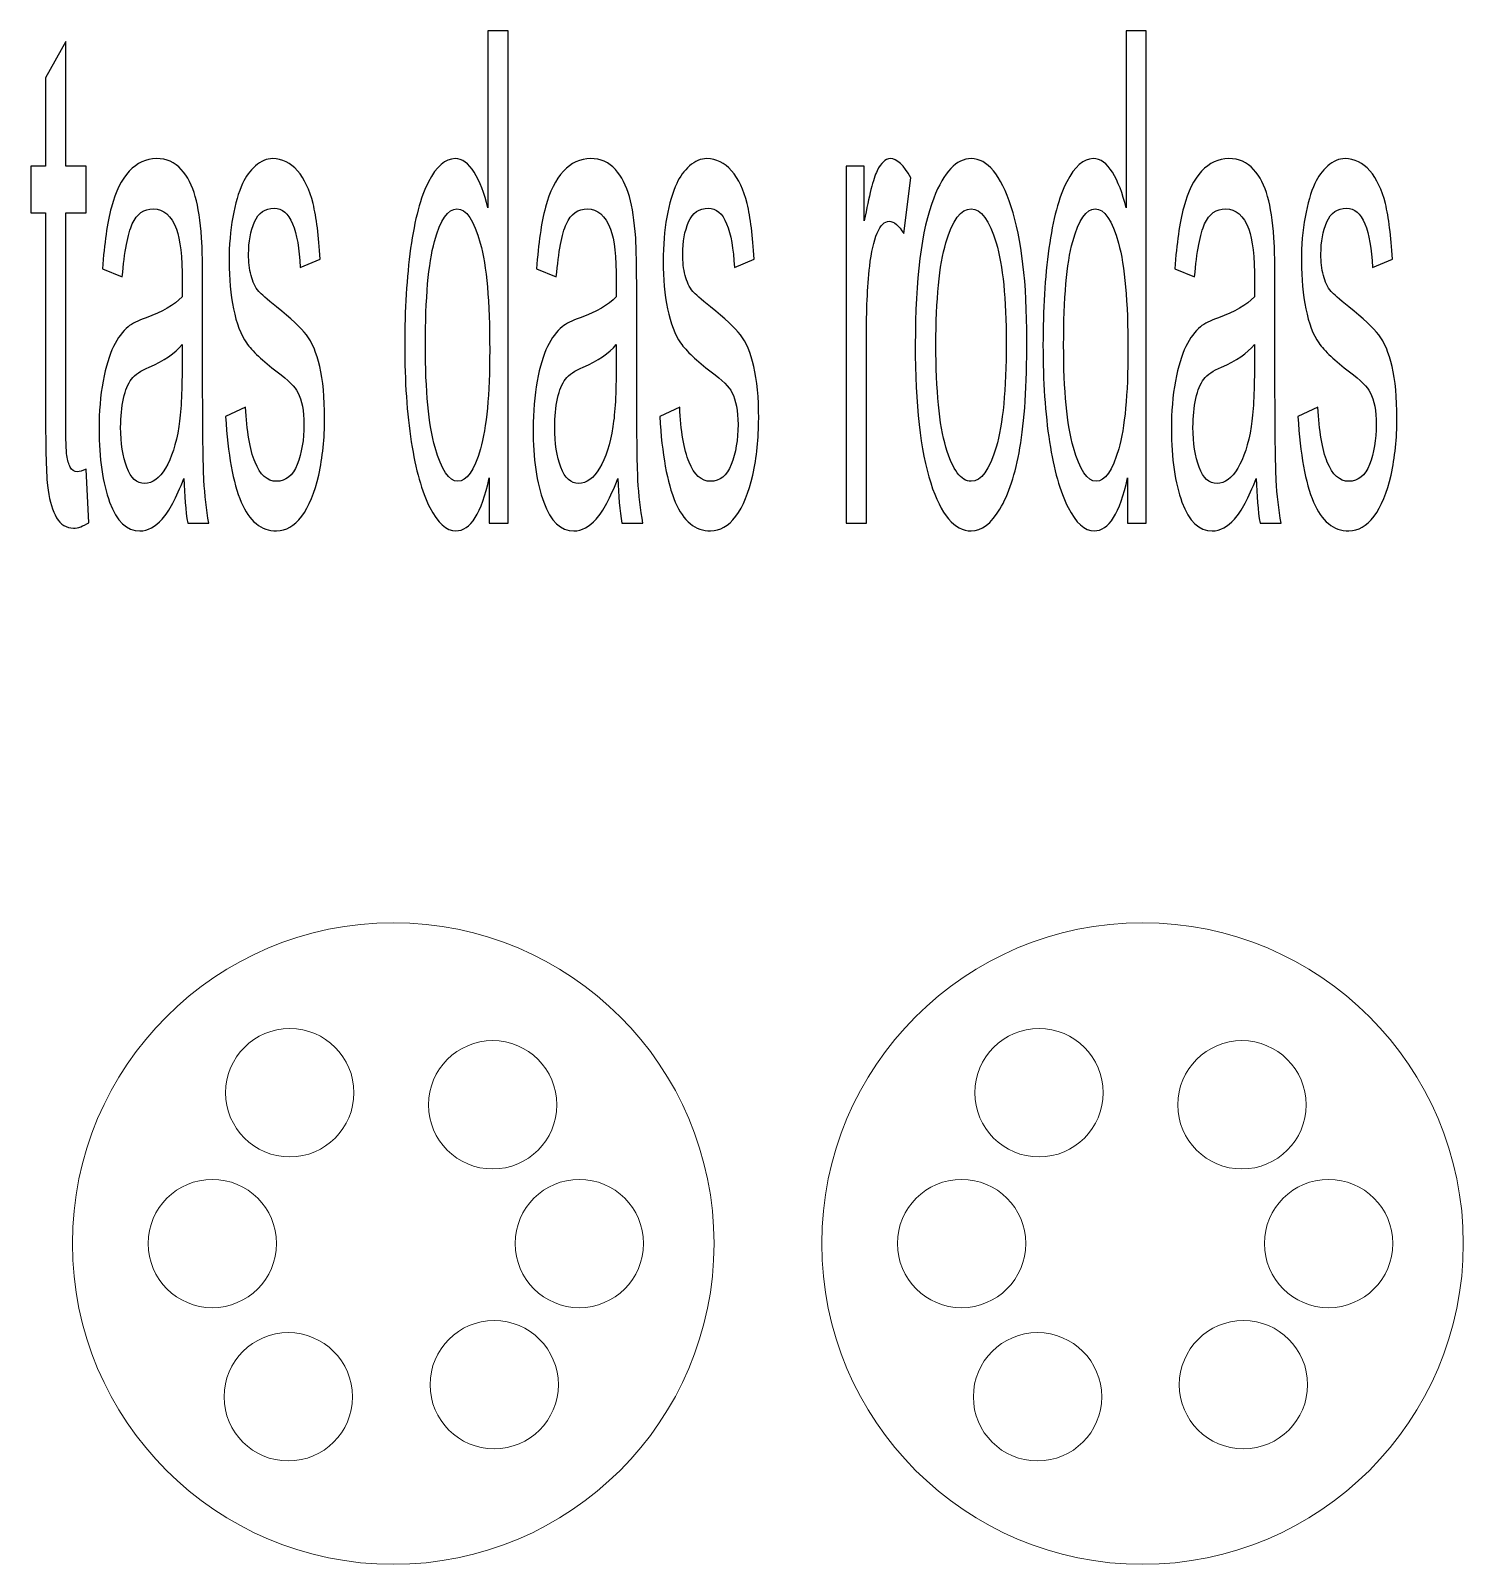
# Model space of a CAD drawing. Header units: millimetres. Extents: x -2444 to 3336, y -980 to 1690.
# Drawn here: x 937.4 to 1019.2, y -726.7 to -639 of the extents above; entities that cross this region are included whole.
import ezdxf

# ---------------------------------------------------------------- set-up
doc = ezdxf.new("R2010")
doc.units = ezdxf.units.MM
doc.header["$MEASUREMENT"] = 0
doc.layers.add('Camada 1', color=7, linetype='Continuous')

msp = doc.modelspace()

# ---------------------------------------------------------------- linework, layer by layer
at = {"layer": 'Camada 1', "color": 250}
for points, knots in [([(940.5491, -664.0911), (940.5491, -664.0911), (940.7065, -667.1442), (940.7065, -667.1442), (940.7065, -667.1442), (940.3829, -667.3473), (940.0921, -667.4522), (939.8384, -667.4522), (939.8384, -667.4522), (939.4207, -667.4522), (939.0971, -667.2556), (938.8653, -666.856), (938.8653, -666.856), (938.6357, -666.4563), (938.4739, -665.9387), (938.3799, -665.2901), (938.3799, -665.2901), (938.2858, -664.6415), (938.2399, -663.2787), (938.2399, -661.2018), (938.2399, -661.2018), (938.2399, -661.2018), (938.2399, -649.4478), (938.2399, -649.4478), (938.2399, -649.4478), (938.2399, -649.4478), (937.3871, -649.4478), (937.3871, -649.4478), (937.3871, -649.4478), (937.3871, -649.4478), (937.3871, -646.7747), (937.3871, -646.7747), (937.3871, -646.7747), (937.3871, -646.7747), (938.2399, -646.7747), (938.2399, -646.7747), (938.2399, -646.7747), (938.2399, -646.7747), (938.2399, -641.7298), (938.2399, -641.7298), (938.2399, -641.7298), (938.2399, -641.7298), (939.3945, -639.6529), (939.3945, -639.6529), (939.3945, -639.6529), (939.3945, -639.6529), (939.3945, -646.7747), (939.3945, -646.7747), (939.3945, -646.7747), (939.3945, -646.7747), (940.5491, -646.7747), (940.5491, -646.7747), (940.5491, -646.7747), (940.5491, -646.7747), (940.5491, -649.4478), (940.5491, -649.4478), (940.5491, -649.4478), (940.5491, -649.4478), (939.3945, -649.4478), (939.3945, -649.4478), (939.3945, -649.4478), (939.3945, -649.4478), (939.3945, -661.3983), (939.3945, -661.3983), (939.3945, -661.3983), (939.3945, -662.3876), (939.4142, -663.0232), (939.4557, -663.3049), (939.4557, -663.3049), (939.4951, -663.5866), (939.5607, -663.8094), (939.6525, -663.9797), (939.6525, -663.9797), (939.7444, -664.1435), (939.8756, -664.2287), (940.0462, -664.2287), (940.0462, -664.2287), (940.173, -664.2287), (940.3414, -664.1828), (940.5491, -664.0911)], [0, 0, 0, 0, 0.047619, 0.047619, 0.047619, 0.047619, 0.0952381, 0.0952381, 0.0952381, 0.0952381, 0.1428571, 0.1428571, 0.1428571, 0.1428571, 0.1904762, 0.1904762, 0.1904762, 0.1904762, 0.2380952, 0.2380952, 0.2380952, 0.2380952, 0.2857143, 0.2857143, 0.2857143, 0.2857143, 0.3333333, 0.3333333, 0.3333333, 0.3333333, 0.3809524, 0.3809524, 0.3809524, 0.3809524, 0.4285714, 0.4285714, 0.4285714, 0.4285714, 0.4761905, 0.4761905, 0.4761905, 0.4761905, 0.5238095, 0.5238095, 0.5238095, 0.5238095, 0.5714286, 0.5714286, 0.5714286, 0.5714286, 0.6190476, 0.6190476, 0.6190476, 0.6190476, 0.6666667, 0.6666667, 0.6666667, 0.6666667, 0.7142857, 0.7142857, 0.7142857, 0.7142857, 0.7619048, 0.7619048, 0.7619048, 0.7619048, 0.8095238, 0.8095238, 0.8095238, 0.8095238, 0.8571429, 0.8571429, 0.8571429, 0.8571429, 0.9047619, 0.9047619, 0.9047619, 0.9047619, 1, 1, 1, 1]), ([(963.5864, -667.177), (963.5864, -667.177), (963.5864, -664.589), (963.5864, -664.589), (963.5864, -664.589), (963.1556, -666.6004), (962.5215, -667.6094), (961.684, -667.6094), (961.684, -667.6094), (961.1416, -667.6094), (960.6431, -667.1639), (960.1904, -666.2663), (960.1904, -666.2663), (959.7356, -665.3753), (959.3835, -664.1239), (959.132, -662.5252), (959.132, -662.5252), (958.8827, -660.92), (958.7581, -659.079), (958.7581, -656.9955), (958.7581, -656.9955), (958.7581, -654.9644), (958.8718, -653.1234), (959.097, -651.4658), (959.097, -651.4658), (959.3245, -649.8147), (959.6634, -648.5437), (960.116, -647.6657), (960.116, -647.6657), (960.5665, -646.7812), (961.0738, -646.3423), (961.6315, -646.3423), (961.6315, -646.3423), (962.0426, -646.3423), (962.4077, -646.6043), (962.727, -647.1219), (962.727, -647.1219), (963.0463, -647.6395), (963.3065, -648.3209), (963.5077, -649.153), (963.5077, -649.153), (963.5077, -649.153), (963.5077, -639.0305), (963.5077, -639.0305), (963.5077, -639.0305), (963.5077, -639.0305), (964.6623, -639.0305), (964.6623, -639.0305), (964.6623, -639.0305), (964.6623, -639.0305), (964.6623, -667.177), (964.6623, -667.177), (964.6623, -667.177), (964.6623, -667.177), (963.5864, -667.177), (963.5864, -667.177)], [0, 0, 0, 0, 0.0666667, 0.0666667, 0.0666667, 0.0666667, 0.1333333, 0.1333333, 0.1333333, 0.1333333, 0.2, 0.2, 0.2, 0.2, 0.2666667, 0.2666667, 0.2666667, 0.2666667, 0.3333333, 0.3333333, 0.3333333, 0.3333333, 0.4, 0.4, 0.4, 0.4, 0.4666667, 0.4666667, 0.4666667, 0.4666667, 0.5333333, 0.5333333, 0.5333333, 0.5333333, 0.6, 0.6, 0.6, 0.6, 0.6666667, 0.6666667, 0.6666667, 0.6666667, 0.7333333, 0.7333333, 0.7333333, 0.7333333, 0.8, 0.8, 0.8, 0.8, 0.8666667, 0.8666667, 0.8666667, 0.8666667, 1, 1, 1, 1]), ([(1000.0525, -667.177), (1000.0525, -667.177), (1000.0525, -664.589), (1000.0525, -664.589), (1000.0525, -664.589), (999.6217, -666.6004), (998.9875, -667.6094), (998.15, -667.6094), (998.15, -667.6094), (997.6077, -667.6094), (997.1091, -667.1639), (996.6565, -666.2663), (996.6565, -666.2663), (996.2016, -665.3753), (995.8496, -664.1239), (995.5981, -662.5252), (995.5981, -662.5252), (995.3488, -660.92), (995.2242, -659.079), (995.2242, -656.9955), (995.2242, -656.9955), (995.2242, -654.9644), (995.3379, -653.1234), (995.5631, -651.4658), (995.5631, -651.4658), (995.7905, -649.8147), (996.1295, -648.5437), (996.5821, -647.6657), (996.5821, -647.6657), (997.0326, -646.7812), (997.5399, -646.3423), (998.0975, -646.3423), (998.0975, -646.3423), (998.5086, -646.3423), (998.8738, -646.6043), (999.1931, -647.1219), (999.1931, -647.1219), (999.5123, -647.6395), (999.7726, -648.3209), (999.9738, -649.153), (999.9738, -649.153), (999.9738, -649.153), (999.9738, -639.0305), (999.9738, -639.0305), (999.9738, -639.0305), (999.9738, -639.0305), (1001.1283, -639.0305), (1001.1283, -639.0305), (1001.1283, -639.0305), (1001.1283, -639.0305), (1001.1283, -667.177), (1001.1283, -667.177), (1001.1283, -667.177), (1001.1283, -667.177), (1000.0525, -667.177), (1000.0525, -667.177)], [0, 0, 0, 0, 0.0666667, 0.0666667, 0.0666667, 0.0666667, 0.1333333, 0.1333333, 0.1333333, 0.1333333, 0.2, 0.2, 0.2, 0.2, 0.2666667, 0.2666667, 0.2666667, 0.2666667, 0.3333333, 0.3333333, 0.3333333, 0.3333333, 0.4, 0.4, 0.4, 0.4, 0.4666667, 0.4666667, 0.4666667, 0.4666667, 0.5333333, 0.5333333, 0.5333333, 0.5333333, 0.6, 0.6, 0.6, 0.6, 0.6666667, 0.6666667, 0.6666667, 0.6666667, 0.7333333, 0.7333333, 0.7333333, 0.7333333, 0.8, 0.8, 0.8, 0.8, 0.8666667, 0.8666667, 0.8666667, 0.8666667, 1, 1, 1, 1]), ([(946.1362, -664.6218), (945.7076, -665.7159), (945.2943, -666.4825), (944.8985, -666.9346), (944.8985, -666.9346), (944.5027, -667.3867), (944.0785, -667.6094), (943.6237, -667.6094), (943.6237, -667.6094), (942.8758, -667.6094), (942.3007, -667.0656), (941.8983, -665.9715), (941.8983, -665.9715), (941.496, -664.8839), (941.2948, -663.4883), (941.2948, -661.7914), (941.2948, -661.7914), (941.2948, -660.7955), (941.3713, -659.8848), (941.5222, -659.0593), (941.5222, -659.0593), (941.6753, -658.2338), (941.8743, -657.5786), (942.1192, -657.0807), (942.1192, -657.0807), (942.3663, -656.5827), (942.6418, -656.2027), (942.9501, -655.9472), (942.9501, -655.9472), (943.1776, -655.7703), (943.5209, -655.6), (943.9779, -655.4296), (943.9779, -655.4296), (944.9095, -655.102), (945.5983, -654.7024), (946.0378, -654.2437), (946.0378, -654.2437), (946.0422, -653.772), (946.0444, -653.4706), (946.0444, -653.3462), (946.0444, -653.3462), (946.0444, -651.9441), (945.935, -650.9547), (945.7164, -650.3782), (945.7164, -650.3782), (945.4211, -649.5985), (944.9816, -649.212), (944.3999, -649.212), (944.3999, -649.212), (943.8554, -649.212), (943.4531, -649.5002), (943.1951, -650.0702), (943.1951, -650.0702), (942.9348, -650.6403), (942.7446, -651.6492), (942.62, -653.1037), (942.62, -653.1037), (942.62, -653.1037), (941.4916, -652.632), (941.4916, -652.632), (941.4916, -652.632), (941.5944, -651.1841), (941.7628, -650.0113), (941.9989, -649.1202), (941.9989, -649.1202), (942.2351, -648.2292), (942.5762, -647.5478), (943.0223, -647.063), (943.0223, -647.063), (943.4662, -646.5847), (943.9845, -646.3423), (944.5705, -646.3423), (944.5705, -646.3423), (945.1522, -646.3423), (945.6267, -646.5454), (945.9919, -646.9581), (945.9919, -646.9581), (946.3549, -647.3709), (946.6239, -647.8819), (946.7944, -648.5044), (946.7944, -648.5044), (946.965, -649.1268), (947.0853, -649.913), (947.1552, -650.863), (947.1552, -650.863), (947.1924, -651.4527), (947.2121, -652.5141), (947.2121, -654.0406), (947.2121, -654.0406), (947.2121, -654.0406), (947.2121, -658.6269), (947.2121, -658.6269), (947.2121, -658.6269), (947.2121, -661.8307), (947.2361, -663.8552), (947.2843, -664.7135), (947.2843, -664.7135), (947.3302, -665.5718), (947.4264, -666.3908), (947.5664, -667.177), (947.5664, -667.177), (947.5664, -667.177), (946.3593, -667.177), (946.3593, -667.177), (946.3593, -667.177), (946.2434, -666.4498), (946.169, -665.598), (946.1362, -664.6218)], [0, 0, 0, 0, 0.0357143, 0.0357143, 0.0357143, 0.0357143, 0.0714286, 0.0714286, 0.0714286, 0.0714286, 0.1071429, 0.1071429, 0.1071429, 0.1071429, 0.1428571, 0.1428571, 0.1428571, 0.1428571, 0.1785714, 0.1785714, 0.1785714, 0.1785714, 0.2142857, 0.2142857, 0.2142857, 0.2142857, 0.25, 0.25, 0.25, 0.25, 0.2857143, 0.2857143, 0.2857143, 0.2857143, 0.3214286, 0.3214286, 0.3214286, 0.3214286, 0.3571429, 0.3571429, 0.3571429, 0.3571429, 0.3928571, 0.3928571, 0.3928571, 0.3928571, 0.4285714, 0.4285714, 0.4285714, 0.4285714, 0.4642857, 0.4642857, 0.4642857, 0.4642857, 0.5, 0.5, 0.5, 0.5, 0.5357143, 0.5357143, 0.5357143, 0.5357143, 0.5714286, 0.5714286, 0.5714286, 0.5714286, 0.6071429, 0.6071429, 0.6071429, 0.6071429, 0.6428571, 0.6428571, 0.6428571, 0.6428571, 0.6785714, 0.6785714, 0.6785714, 0.6785714, 0.7142857, 0.7142857, 0.7142857, 0.7142857, 0.75, 0.75, 0.75, 0.75, 0.7857143, 0.7857143, 0.7857143, 0.7857143, 0.8214286, 0.8214286, 0.8214286, 0.8214286, 0.8571429, 0.8571429, 0.8571429, 0.8571429, 0.8928571, 0.8928571, 0.8928571, 0.8928571, 0.9285714, 0.9285714, 0.9285714, 0.9285714, 1, 1, 1, 1]), ([(948.5263, -661.0838), (948.5263, -661.0838), (949.6678, -660.5335), (949.6678, -660.5335), (949.6678, -660.5335), (949.7312, -661.9028), (949.9105, -662.9511), (950.2036, -663.6849), (950.2036, -663.6849), (950.4966, -664.4121), (950.9077, -664.779), (951.4325, -664.779), (951.4325, -664.779), (951.9639, -664.779), (952.3575, -664.458), (952.6155, -663.8094), (952.6155, -663.8094), (952.8714, -663.1673), (953.0004, -662.4073), (953.0004, -661.5359), (953.0004, -661.5359), (953.0004, -660.7562), (952.8845, -660.1404), (952.6549, -659.6948), (952.6549, -659.6948), (952.4931, -659.3869), (952.0995, -659.0004), (951.4741, -658.5221), (951.4741, -658.5221), (950.63, -657.8865), (950.0461, -657.3362), (949.7181, -656.871), (949.7181, -656.871), (949.3923, -656.3993), (949.1452, -655.7572), (948.9768, -654.9317), (948.9768, -654.9317), (948.8084, -654.1127), (948.7231, -653.202), (948.7231, -652.2061), (948.7231, -652.2061), (948.7231, -651.2954), (948.7931, -650.4568), (948.9309, -649.6837), (948.9309, -649.6837), (949.0708, -648.9106), (949.2589, -648.2685), (949.4972, -647.7575), (949.4972, -647.7575), (949.6766, -647.3644), (949.9215, -647.0302), (950.2298, -646.755), (950.2298, -646.755), (950.5403, -646.4799), (950.8705, -646.3423), (951.2248, -646.3423), (951.2248, -646.3423), (951.7583, -646.3423), (952.2263, -646.5716), (952.6287, -647.0368), (952.6287, -647.0368), (953.0332, -647.4954), (953.3306, -648.1244), (953.523, -648.9106), (953.523, -648.9106), (953.7133, -649.7033), (953.8467, -650.7582), (953.9188, -652.0817), (953.9188, -652.0817), (953.9188, -652.0817), (952.7905, -652.5534), (952.7905, -652.5534), (952.7905, -652.5534), (952.7402, -651.492), (952.5915, -650.6599), (952.3466, -650.0637), (952.3466, -650.0637), (952.1016, -649.4675), (951.7561, -649.1727), (951.3079, -649.1727), (951.3079, -649.1727), (950.7808, -649.1727), (950.4026, -649.4347), (950.1773, -649.9589), (950.1773, -649.9589), (949.9521, -650.483), (949.8384, -651.0989), (949.8384, -651.7999), (949.8384, -651.7999), (949.8384, -652.2454), (949.8843, -652.6517), (949.9783, -653.012), (949.9783, -653.012), (950.0724, -653.3789), (950.2189, -653.6868), (950.4201, -653.9293), (950.4201, -653.9293), (950.5359, -654.0603), (950.8727, -654.3551), (951.4369, -654.8138), (951.4369, -654.8138), (952.2504, -655.4624), (952.8189, -655.9996), (953.1425, -656.4124), (953.1425, -656.4124), (953.4662, -656.8252), (953.7198, -657.4345), (953.9035, -658.2207), (953.9035, -658.2207), (954.0894, -659.0135), (954.1812, -659.9962), (954.1812, -661.1756), (954.1812, -661.1756), (954.1812, -662.3221), (954.0697, -663.4032), (953.8445, -664.4187), (953.8445, -664.4187), (953.6193, -665.4342), (953.2956, -666.2204), (952.8736, -666.7773), (952.8736, -666.7773), (952.4494, -667.3342), (951.9704, -667.6094), (951.4369, -667.6094), (951.4369, -667.6094), (950.5535, -667.6094), (949.8777, -667.0591), (949.4142, -665.9649), (949.4142, -665.9649), (948.9506, -664.8642), (948.6554, -663.2394), (948.5263, -661.0838)], [0, 0, 0, 0, 0.0294118, 0.0294118, 0.0294118, 0.0294118, 0.0588235, 0.0588235, 0.0588235, 0.0588235, 0.0882353, 0.0882353, 0.0882353, 0.0882353, 0.1176471, 0.1176471, 0.1176471, 0.1176471, 0.1470588, 0.1470588, 0.1470588, 0.1470588, 0.1764706, 0.1764706, 0.1764706, 0.1764706, 0.2058824, 0.2058824, 0.2058824, 0.2058824, 0.2352941, 0.2352941, 0.2352941, 0.2352941, 0.2647059, 0.2647059, 0.2647059, 0.2647059, 0.2941176, 0.2941176, 0.2941176, 0.2941176, 0.3235294, 0.3235294, 0.3235294, 0.3235294, 0.3529412, 0.3529412, 0.3529412, 0.3529412, 0.3823529, 0.3823529, 0.3823529, 0.3823529, 0.4117647, 0.4117647, 0.4117647, 0.4117647, 0.4411765, 0.4411765, 0.4411765, 0.4411765, 0.4705882, 0.4705882, 0.4705882, 0.4705882, 0.5, 0.5, 0.5, 0.5, 0.5294118, 0.5294118, 0.5294118, 0.5294118, 0.5588235, 0.5588235, 0.5588235, 0.5588235, 0.5882353, 0.5882353, 0.5882353, 0.5882353, 0.6176471, 0.6176471, 0.6176471, 0.6176471, 0.6470588, 0.6470588, 0.6470588, 0.6470588, 0.6764706, 0.6764706, 0.6764706, 0.6764706, 0.7058824, 0.7058824, 0.7058824, 0.7058824, 0.7352941, 0.7352941, 0.7352941, 0.7352941, 0.7647059, 0.7647059, 0.7647059, 0.7647059, 0.7941176, 0.7941176, 0.7941176, 0.7941176, 0.8235294, 0.8235294, 0.8235294, 0.8235294, 0.8529412, 0.8529412, 0.8529412, 0.8529412, 0.8823529, 0.8823529, 0.8823529, 0.8823529, 0.9117647, 0.9117647, 0.9117647, 0.9117647, 0.9411765, 0.9411765, 0.9411765, 0.9411765, 1, 1, 1, 1]), ([(970.936, -664.6218), (970.5074, -665.7159), (970.0941, -666.4825), (969.6984, -666.9346), (969.6984, -666.9346), (969.3025, -667.3867), (968.8783, -667.6094), (968.4235, -667.6094), (968.4235, -667.6094), (967.6756, -667.6094), (967.1005, -667.0656), (966.6981, -665.9715), (966.6981, -665.9715), (966.2958, -664.8839), (966.0946, -663.4883), (966.0946, -661.7914), (966.0946, -661.7914), (966.0946, -660.7955), (966.1711, -659.8848), (966.322, -659.0593), (966.322, -659.0593), (966.4751, -658.2338), (966.6741, -657.5786), (966.919, -657.0807), (966.919, -657.0807), (967.1661, -656.5827), (967.4416, -656.2027), (967.75, -655.9472), (967.75, -655.9472), (967.9774, -655.7703), (968.3207, -655.6), (968.7777, -655.4296), (968.7777, -655.4296), (969.7093, -655.102), (970.3981, -654.7024), (970.8376, -654.2437), (970.8376, -654.2437), (970.842, -653.772), (970.8442, -653.4706), (970.8442, -653.3462), (970.8442, -653.3462), (970.8442, -651.9441), (970.7349, -650.9547), (970.5162, -650.3782), (970.5162, -650.3782), (970.221, -649.5985), (969.7814, -649.212), (969.1998, -649.212), (969.1998, -649.212), (968.6553, -649.212), (968.2529, -649.5002), (967.9949, -650.0702), (967.9949, -650.0702), (967.7346, -650.6403), (967.5444, -651.6492), (967.4198, -653.1037), (967.4198, -653.1037), (967.4198, -653.1037), (966.2914, -652.632), (966.2914, -652.632), (966.2914, -652.632), (966.3942, -651.1841), (966.5626, -650.0113), (966.7987, -649.1202), (966.7987, -649.1202), (967.0349, -648.2292), (967.376, -647.5478), (967.8221, -647.063), (967.8221, -647.063), (968.266, -646.5847), (968.7843, -646.3423), (969.3703, -646.3423), (969.3703, -646.3423), (969.952, -646.3423), (970.4265, -646.5454), (970.7917, -646.9581), (970.7917, -646.9581), (971.1547, -647.3709), (971.4237, -647.8819), (971.5943, -648.5044), (971.5943, -648.5044), (971.7648, -649.1268), (971.8851, -649.913), (971.955, -650.863), (971.955, -650.863), (971.9922, -651.4527), (972.0119, -652.5141), (972.0119, -654.0406), (972.0119, -654.0406), (972.0119, -654.0406), (972.0119, -658.6269), (972.0119, -658.6269), (972.0119, -658.6269), (972.0119, -661.8307), (972.036, -663.8552), (972.0841, -664.7135), (972.0841, -664.7135), (972.13, -665.5718), (972.2262, -666.3908), (972.3662, -667.177), (972.3662, -667.177), (972.3662, -667.177), (971.1591, -667.177), (971.1591, -667.177), (971.1591, -667.177), (971.0432, -666.4498), (970.9689, -665.598), (970.936, -664.6218)], [0, 0, 0, 0, 0.0357143, 0.0357143, 0.0357143, 0.0357143, 0.0714286, 0.0714286, 0.0714286, 0.0714286, 0.1071429, 0.1071429, 0.1071429, 0.1071429, 0.1428571, 0.1428571, 0.1428571, 0.1428571, 0.1785714, 0.1785714, 0.1785714, 0.1785714, 0.2142857, 0.2142857, 0.2142857, 0.2142857, 0.25, 0.25, 0.25, 0.25, 0.2857143, 0.2857143, 0.2857143, 0.2857143, 0.3214286, 0.3214286, 0.3214286, 0.3214286, 0.3571429, 0.3571429, 0.3571429, 0.3571429, 0.3928571, 0.3928571, 0.3928571, 0.3928571, 0.4285714, 0.4285714, 0.4285714, 0.4285714, 0.4642857, 0.4642857, 0.4642857, 0.4642857, 0.5, 0.5, 0.5, 0.5, 0.5357143, 0.5357143, 0.5357143, 0.5357143, 0.5714286, 0.5714286, 0.5714286, 0.5714286, 0.6071429, 0.6071429, 0.6071429, 0.6071429, 0.6428571, 0.6428571, 0.6428571, 0.6428571, 0.6785714, 0.6785714, 0.6785714, 0.6785714, 0.7142857, 0.7142857, 0.7142857, 0.7142857, 0.75, 0.75, 0.75, 0.75, 0.7857143, 0.7857143, 0.7857143, 0.7857143, 0.8214286, 0.8214286, 0.8214286, 0.8214286, 0.8571429, 0.8571429, 0.8571429, 0.8571429, 0.8928571, 0.8928571, 0.8928571, 0.8928571, 0.9285714, 0.9285714, 0.9285714, 0.9285714, 1, 1, 1, 1]), ([(973.3261, -661.0838), (973.3261, -661.0838), (974.4676, -660.5335), (974.4676, -660.5335), (974.4676, -660.5335), (974.531, -661.9028), (974.7103, -662.9511), (975.0034, -663.6849), (975.0034, -663.6849), (975.2964, -664.4121), (975.7075, -664.779), (976.2323, -664.779), (976.2323, -664.779), (976.7637, -664.779), (977.1573, -664.458), (977.4153, -663.8094), (977.4153, -663.8094), (977.6712, -663.1673), (977.8002, -662.4073), (977.8002, -661.5359), (977.8002, -661.5359), (977.8002, -660.7562), (977.6843, -660.1404), (977.4547, -659.6948), (977.4547, -659.6948), (977.2929, -659.3869), (976.8993, -659.0004), (976.2739, -658.5221), (976.2739, -658.5221), (975.4298, -657.8865), (974.8459, -657.3362), (974.5179, -656.871), (974.5179, -656.871), (974.1921, -656.3993), (973.945, -655.7572), (973.7766, -654.9317), (973.7766, -654.9317), (973.6082, -654.1127), (973.523, -653.202), (973.523, -652.2061), (973.523, -652.2061), (973.523, -651.2954), (973.5929, -650.4568), (973.7307, -649.6837), (973.7307, -649.6837), (973.8706, -648.9106), (974.0587, -648.2685), (974.297, -647.7575), (974.297, -647.7575), (974.4764, -647.3644), (974.7213, -647.0302), (975.0296, -646.755), (975.0296, -646.755), (975.3401, -646.4799), (975.6703, -646.3423), (976.0246, -646.3423), (976.0246, -646.3423), (976.5581, -646.3423), (977.0261, -646.5716), (977.4285, -647.0368), (977.4285, -647.0368), (977.833, -647.4954), (978.1304, -648.1244), (978.3228, -648.9106), (978.3228, -648.9106), (978.5131, -649.7033), (978.6465, -650.7582), (978.7186, -652.0817), (978.7186, -652.0817), (978.7186, -652.0817), (977.5903, -652.5534), (977.5903, -652.5534), (977.5903, -652.5534), (977.54, -651.492), (977.3913, -650.6599), (977.1464, -650.0637), (977.1464, -650.0637), (976.9015, -649.4675), (976.5559, -649.1727), (976.1077, -649.1727), (976.1077, -649.1727), (975.5807, -649.1727), (975.2024, -649.4347), (974.9771, -649.9589), (974.9771, -649.9589), (974.7519, -650.483), (974.6382, -651.0989), (974.6382, -651.7999), (974.6382, -651.7999), (974.6382, -652.2454), (974.6841, -652.6517), (974.7781, -653.012), (974.7781, -653.012), (974.8722, -653.3789), (975.0187, -653.6868), (975.2199, -653.9293), (975.2199, -653.9293), (975.3357, -654.0603), (975.6725, -654.3551), (976.2367, -654.8138), (976.2367, -654.8138), (977.0502, -655.4624), (977.6187, -655.9996), (977.9424, -656.4124), (977.9424, -656.4124), (978.266, -656.8252), (978.5197, -657.4345), (978.7033, -658.2207), (978.7033, -658.2207), (978.8892, -659.0135), (978.9811, -659.9962), (978.9811, -661.1756), (978.9811, -661.1756), (978.9811, -662.3221), (978.8695, -663.4032), (978.6443, -664.4187), (978.6443, -664.4187), (978.4191, -665.4342), (978.0954, -666.2204), (977.6734, -666.7773), (977.6734, -666.7773), (977.2492, -667.3342), (976.7703, -667.6094), (976.2367, -667.6094), (976.2367, -667.6094), (975.3533, -667.6094), (974.6775, -667.0591), (974.214, -665.9649), (974.214, -665.9649), (973.7504, -664.8642), (973.4552, -663.2394), (973.3261, -661.0838)], [0, 0, 0, 0, 0.0294118, 0.0294118, 0.0294118, 0.0294118, 0.0588235, 0.0588235, 0.0588235, 0.0588235, 0.0882353, 0.0882353, 0.0882353, 0.0882353, 0.1176471, 0.1176471, 0.1176471, 0.1176471, 0.1470588, 0.1470588, 0.1470588, 0.1470588, 0.1764706, 0.1764706, 0.1764706, 0.1764706, 0.2058824, 0.2058824, 0.2058824, 0.2058824, 0.2352941, 0.2352941, 0.2352941, 0.2352941, 0.2647059, 0.2647059, 0.2647059, 0.2647059, 0.2941176, 0.2941176, 0.2941176, 0.2941176, 0.3235294, 0.3235294, 0.3235294, 0.3235294, 0.3529412, 0.3529412, 0.3529412, 0.3529412, 0.3823529, 0.3823529, 0.3823529, 0.3823529, 0.4117647, 0.4117647, 0.4117647, 0.4117647, 0.4411765, 0.4411765, 0.4411765, 0.4411765, 0.4705882, 0.4705882, 0.4705882, 0.4705882, 0.5, 0.5, 0.5, 0.5, 0.5294118, 0.5294118, 0.5294118, 0.5294118, 0.5588235, 0.5588235, 0.5588235, 0.5588235, 0.5882353, 0.5882353, 0.5882353, 0.5882353, 0.6176471, 0.6176471, 0.6176471, 0.6176471, 0.6470588, 0.6470588, 0.6470588, 0.6470588, 0.6764706, 0.6764706, 0.6764706, 0.6764706, 0.7058824, 0.7058824, 0.7058824, 0.7058824, 0.7352941, 0.7352941, 0.7352941, 0.7352941, 0.7647059, 0.7647059, 0.7647059, 0.7647059, 0.7941176, 0.7941176, 0.7941176, 0.7941176, 0.8235294, 0.8235294, 0.8235294, 0.8235294, 0.8529412, 0.8529412, 0.8529412, 0.8529412, 0.8823529, 0.8823529, 0.8823529, 0.8823529, 0.9117647, 0.9117647, 0.9117647, 0.9117647, 0.9411765, 0.9411765, 0.9411765, 0.9411765, 1, 1, 1, 1]), ([(983.9778, -667.177), (983.9778, -667.177), (983.9778, -646.7747), (983.9778, -646.7747), (983.9778, -646.7747), (983.9778, -646.7747), (985.0143, -646.7747), (985.0143, -646.7747), (985.0143, -646.7747), (985.0143, -646.7747), (985.0143, -649.8999), (985.0143, -649.8999), (985.0143, -649.8999), (985.2789, -648.452), (985.5238, -647.4954), (985.749, -647.0368), (985.749, -647.0368), (985.9742, -646.5716), (986.2213, -646.3423), (986.4903, -646.3423), (986.4903, -646.3423), (986.8795, -646.3423), (987.2753, -646.7092), (987.6777, -647.4364), (987.6777, -647.4364), (987.6777, -647.4364), (987.2666, -650.6272), (987.2666, -650.6272), (987.2666, -650.6272), (986.9867, -650.1554), (986.7068, -649.9196), (986.4269, -649.9196), (986.4269, -649.9196), (986.1754, -649.9196), (985.9502, -650.1489), (985.7512, -650.6009), (985.7512, -650.6009), (985.5522, -651.053), (985.4101, -651.682), (985.3248, -652.4879), (985.3248, -652.4879), (985.1958, -653.7131), (985.1324, -655.0562), (985.1324, -656.5172), (985.1324, -656.5172), (985.1324, -656.5172), (985.1324, -667.177), (985.1324, -667.177), (985.1324, -667.177), (985.1324, -667.177), (983.9778, -667.177), (983.9778, -667.177)], [0, 0, 0, 0, 0.0714286, 0.0714286, 0.0714286, 0.0714286, 0.1428571, 0.1428571, 0.1428571, 0.1428571, 0.2142857, 0.2142857, 0.2142857, 0.2142857, 0.2857143, 0.2857143, 0.2857143, 0.2857143, 0.3571429, 0.3571429, 0.3571429, 0.3571429, 0.4285714, 0.4285714, 0.4285714, 0.4285714, 0.5, 0.5, 0.5, 0.5, 0.5714286, 0.5714286, 0.5714286, 0.5714286, 0.6428571, 0.6428571, 0.6428571, 0.6428571, 0.7142857, 0.7142857, 0.7142857, 0.7142857, 0.7857143, 0.7857143, 0.7857143, 0.7857143, 0.8571429, 0.8571429, 0.8571429, 0.8571429, 1, 1, 1, 1]), ([(987.927, -656.9758), (987.927, -653.2086), (988.2769, -650.4175), (988.9788, -648.6026), (988.9788, -648.6026), (989.5627, -647.0957), (990.2777, -646.3423), (991.1196, -646.3423), (991.1196, -646.3423), (992.0534, -646.3423), (992.8187, -647.2595), (993.4135, -649.094), (993.4135, -649.094), (994.0061, -650.922), (994.3035, -653.4575), (994.3035, -656.6876), (994.3035, -656.6876), (994.3035, -659.3083), (994.1723, -661.3656), (993.9099, -662.8659), (993.9099, -662.8659), (993.6475, -664.3663), (993.2648, -665.5325), (992.7619, -666.3646), (992.7619, -666.3646), (992.2611, -667.1967), (991.7122, -667.6094), (991.1196, -667.6094), (991.1196, -667.6094), (990.1662, -667.6094), (989.3965, -666.6987), (988.8082, -664.8708), (988.8082, -664.8708), (988.22, -663.0428), (987.927, -660.409), (987.927, -656.9758)], [0, 0, 0, 0, 0.1, 0.1, 0.1, 0.1, 0.2, 0.2, 0.2, 0.2, 0.3, 0.3, 0.3, 0.3, 0.4, 0.4, 0.4, 0.4, 0.5, 0.5, 0.5, 0.5, 0.6, 0.6, 0.6, 0.6, 0.7, 0.7, 0.7, 0.7, 0.8, 0.8, 0.8, 0.8, 1, 1, 1, 1]), ([(1007.4021, -664.6218), (1006.9735, -665.7159), (1006.5602, -666.4825), (1006.1644, -666.9346), (1006.1644, -666.9346), (1005.7686, -667.3867), (1005.3444, -667.6094), (1004.8896, -667.6094), (1004.8896, -667.6094), (1004.1417, -667.6094), (1003.5666, -667.0656), (1003.1642, -665.9715), (1003.1642, -665.9715), (1002.7619, -664.8839), (1002.5607, -663.4883), (1002.5607, -661.7914), (1002.5607, -661.7914), (1002.5607, -660.7955), (1002.6372, -659.8848), (1002.7881, -659.0593), (1002.7881, -659.0593), (1002.9412, -658.2338), (1003.1401, -657.5786), (1003.3851, -657.0807), (1003.3851, -657.0807), (1003.6322, -656.5827), (1003.9077, -656.2027), (1004.216, -655.9472), (1004.216, -655.9472), (1004.4434, -655.7703), (1004.7868, -655.6), (1005.2438, -655.4296), (1005.2438, -655.4296), (1006.1753, -655.102), (1006.8641, -654.7024), (1007.3037, -654.2437), (1007.3037, -654.2437), (1007.308, -653.772), (1007.3103, -653.4706), (1007.3103, -653.3462), (1007.3103, -653.3462), (1007.3103, -651.9441), (1007.2009, -650.9547), (1006.9822, -650.3782), (1006.9822, -650.3782), (1006.687, -649.5985), (1006.2475, -649.212), (1005.6658, -649.212), (1005.6658, -649.212), (1005.1213, -649.212), (1004.719, -649.5002), (1004.4609, -650.0702), (1004.4609, -650.0702), (1004.2007, -650.6403), (1004.0105, -651.6492), (1003.8858, -653.1037), (1003.8858, -653.1037), (1003.8858, -653.1037), (1002.7575, -652.632), (1002.7575, -652.632), (1002.7575, -652.632), (1002.8602, -651.1841), (1003.0286, -650.0113), (1003.2648, -649.1202), (1003.2648, -649.1202), (1003.501, -648.2292), (1003.8421, -647.5478), (1004.2882, -647.063), (1004.2882, -647.063), (1004.7321, -646.5847), (1005.2503, -646.3423), (1005.8364, -646.3423), (1005.8364, -646.3423), (1006.4181, -646.3423), (1006.8926, -646.5454), (1007.2578, -646.9581), (1007.2578, -646.9581), (1007.6208, -647.3709), (1007.8897, -647.8819), (1008.0603, -648.5044), (1008.0603, -648.5044), (1008.2309, -649.1268), (1008.3512, -649.913), (1008.4211, -650.863), (1008.4211, -650.863), (1008.4583, -651.4527), (1008.478, -652.5141), (1008.478, -654.0406), (1008.478, -654.0406), (1008.478, -654.0406), (1008.478, -658.6269), (1008.478, -658.6269), (1008.478, -658.6269), (1008.478, -661.8307), (1008.502, -663.8552), (1008.5501, -664.7135), (1008.5501, -664.7135), (1008.5961, -665.5718), (1008.6923, -666.3908), (1008.8322, -667.177), (1008.8322, -667.177), (1008.8322, -667.177), (1007.6252, -667.177), (1007.6252, -667.177), (1007.6252, -667.177), (1007.5092, -666.4498), (1007.4349, -665.598), (1007.4021, -664.6218)], [0, 0, 0, 0, 0.0357143, 0.0357143, 0.0357143, 0.0357143, 0.0714286, 0.0714286, 0.0714286, 0.0714286, 0.1071429, 0.1071429, 0.1071429, 0.1071429, 0.1428571, 0.1428571, 0.1428571, 0.1428571, 0.1785714, 0.1785714, 0.1785714, 0.1785714, 0.2142857, 0.2142857, 0.2142857, 0.2142857, 0.25, 0.25, 0.25, 0.25, 0.2857143, 0.2857143, 0.2857143, 0.2857143, 0.3214286, 0.3214286, 0.3214286, 0.3214286, 0.3571429, 0.3571429, 0.3571429, 0.3571429, 0.3928571, 0.3928571, 0.3928571, 0.3928571, 0.4285714, 0.4285714, 0.4285714, 0.4285714, 0.4642857, 0.4642857, 0.4642857, 0.4642857, 0.5, 0.5, 0.5, 0.5, 0.5357143, 0.5357143, 0.5357143, 0.5357143, 0.5714286, 0.5714286, 0.5714286, 0.5714286, 0.6071429, 0.6071429, 0.6071429, 0.6071429, 0.6428571, 0.6428571, 0.6428571, 0.6428571, 0.6785714, 0.6785714, 0.6785714, 0.6785714, 0.7142857, 0.7142857, 0.7142857, 0.7142857, 0.75, 0.75, 0.75, 0.75, 0.7857143, 0.7857143, 0.7857143, 0.7857143, 0.8214286, 0.8214286, 0.8214286, 0.8214286, 0.8571429, 0.8571429, 0.8571429, 0.8571429, 0.8928571, 0.8928571, 0.8928571, 0.8928571, 0.9285714, 0.9285714, 0.9285714, 0.9285714, 1, 1, 1, 1]), ([(1009.7922, -661.0838), (1009.7922, -661.0838), (1010.9337, -660.5335), (1010.9337, -660.5335), (1010.9337, -660.5335), (1010.9971, -661.9028), (1011.1764, -662.9511), (1011.4694, -663.6849), (1011.4694, -663.6849), (1011.7625, -664.4121), (1012.1736, -664.779), (1012.6984, -664.779), (1012.6984, -664.779), (1013.2298, -664.779), (1013.6234, -664.458), (1013.8814, -663.8094), (1013.8814, -663.8094), (1014.1373, -663.1673), (1014.2663, -662.4073), (1014.2663, -661.5359), (1014.2663, -661.5359), (1014.2663, -660.7562), (1014.1504, -660.1404), (1013.9208, -659.6948), (1013.9208, -659.6948), (1013.7589, -659.3869), (1013.3653, -659.0004), (1012.7399, -658.5221), (1012.7399, -658.5221), (1011.8959, -657.8865), (1011.312, -657.3362), (1010.984, -656.871), (1010.984, -656.871), (1010.6581, -656.3993), (1010.4111, -655.7572), (1010.2427, -654.9317), (1010.2427, -654.9317), (1010.0743, -654.1127), (1009.989, -653.202), (1009.989, -652.2061), (1009.989, -652.2061), (1009.989, -651.2954), (1010.059, -650.4568), (1010.1968, -649.6837), (1010.1968, -649.6837), (1010.3367, -648.9106), (1010.5248, -648.2685), (1010.7631, -647.7575), (1010.7631, -647.7575), (1010.9424, -647.3644), (1011.1874, -647.0302), (1011.4957, -646.755), (1011.4957, -646.755), (1011.8062, -646.4799), (1012.1364, -646.3423), (1012.4907, -646.3423), (1012.4907, -646.3423), (1013.0242, -646.3423), (1013.4922, -646.5716), (1013.8945, -647.0368), (1013.8945, -647.0368), (1014.2991, -647.4954), (1014.5965, -648.1244), (1014.7889, -648.9106), (1014.7889, -648.9106), (1014.9791, -649.7033), (1015.1125, -650.7582), (1015.1847, -652.0817), (1015.1847, -652.0817), (1015.1847, -652.0817), (1014.0563, -652.5534), (1014.0563, -652.5534), (1014.0563, -652.5534), (1014.0061, -651.492), (1013.8573, -650.6599), (1013.6124, -650.0637), (1013.6124, -650.0637), (1013.3675, -649.4675), (1013.022, -649.1727), (1012.5737, -649.1727), (1012.5737, -649.1727), (1012.0467, -649.1727), (1011.6684, -649.4347), (1011.4432, -649.9589), (1011.4432, -649.9589), (1011.218, -650.483), (1011.1042, -651.0989), (1011.1042, -651.7999), (1011.1042, -651.7999), (1011.1042, -652.2454), (1011.1502, -652.6517), (1011.2442, -653.012), (1011.2442, -653.012), (1011.3382, -653.3789), (1011.4847, -653.6868), (1011.6859, -653.9293), (1011.6859, -653.9293), (1011.8018, -654.0603), (1012.1386, -654.3551), (1012.7028, -654.8138), (1012.7028, -654.8138), (1013.5162, -655.4624), (1014.0848, -655.9996), (1014.4084, -656.4124), (1014.4084, -656.4124), (1014.7321, -656.8252), (1014.9857, -657.4345), (1015.1694, -658.2207), (1015.1694, -658.2207), (1015.3553, -659.0135), (1015.4471, -659.9962), (1015.4471, -661.1756), (1015.4471, -661.1756), (1015.4471, -662.3221), (1015.3356, -663.4032), (1015.1103, -664.4187), (1015.1103, -664.4187), (1014.8851, -665.4342), (1014.5615, -666.2204), (1014.1394, -666.7773), (1014.1394, -666.7773), (1013.7152, -667.3342), (1013.2363, -667.6094), (1012.7028, -667.6094), (1012.7028, -667.6094), (1011.8193, -667.6094), (1011.1436, -667.0591), (1010.68, -665.9649), (1010.68, -665.9649), (1010.2164, -664.8642), (1009.9212, -663.2394), (1009.7922, -661.0838)], [0, 0, 0, 0, 0.0294118, 0.0294118, 0.0294118, 0.0294118, 0.0588235, 0.0588235, 0.0588235, 0.0588235, 0.0882353, 0.0882353, 0.0882353, 0.0882353, 0.1176471, 0.1176471, 0.1176471, 0.1176471, 0.1470588, 0.1470588, 0.1470588, 0.1470588, 0.1764706, 0.1764706, 0.1764706, 0.1764706, 0.2058824, 0.2058824, 0.2058824, 0.2058824, 0.2352941, 0.2352941, 0.2352941, 0.2352941, 0.2647059, 0.2647059, 0.2647059, 0.2647059, 0.2941176, 0.2941176, 0.2941176, 0.2941176, 0.3235294, 0.3235294, 0.3235294, 0.3235294, 0.3529412, 0.3529412, 0.3529412, 0.3529412, 0.3823529, 0.3823529, 0.3823529, 0.3823529, 0.4117647, 0.4117647, 0.4117647, 0.4117647, 0.4411765, 0.4411765, 0.4411765, 0.4411765, 0.4705882, 0.4705882, 0.4705882, 0.4705882, 0.5, 0.5, 0.5, 0.5, 0.5294118, 0.5294118, 0.5294118, 0.5294118, 0.5588235, 0.5588235, 0.5588235, 0.5588235, 0.5882353, 0.5882353, 0.5882353, 0.5882353, 0.6176471, 0.6176471, 0.6176471, 0.6176471, 0.6470588, 0.6470588, 0.6470588, 0.6470588, 0.6764706, 0.6764706, 0.6764706, 0.6764706, 0.7058824, 0.7058824, 0.7058824, 0.7058824, 0.7352941, 0.7352941, 0.7352941, 0.7352941, 0.7647059, 0.7647059, 0.7647059, 0.7647059, 0.7941176, 0.7941176, 0.7941176, 0.7941176, 0.8235294, 0.8235294, 0.8235294, 0.8235294, 0.8529412, 0.8529412, 0.8529412, 0.8529412, 0.8823529, 0.8823529, 0.8823529, 0.8823529, 0.9117647, 0.9117647, 0.9117647, 0.9117647, 0.9411765, 0.9411765, 0.9411765, 0.9411765, 1, 1, 1, 1]), ([(959.9389, -657.0021), (959.9389, -659.6097), (960.1226, -661.5556), (960.4922, -662.8463), (960.4922, -662.8463), (960.8595, -664.137), (961.2947, -664.779), (961.7955, -664.779), (961.7955, -664.779), (962.3006, -664.779), (962.7292, -664.1632), (963.0834, -662.9314), (963.0834, -662.9314), (963.4355, -661.6997), (963.6127, -659.8193), (963.6127, -657.2903), (963.6127, -657.2903), (963.6127, -654.5124), (963.4333, -652.4682), (963.0725, -651.1644), (963.0725, -651.1644), (962.7139, -649.8606), (962.27, -649.212), (961.743, -649.212), (961.743, -649.212), (961.2291, -649.212), (960.8005, -649.8344), (960.455, -651.0858), (960.455, -651.0858), (960.1117, -652.3372), (959.9389, -654.3093), (959.9389, -657.0021)], [0, 0, 0, 0, 0.1111111, 0.1111111, 0.1111111, 0.1111111, 0.2222222, 0.2222222, 0.2222222, 0.2222222, 0.3333333, 0.3333333, 0.3333333, 0.3333333, 0.4444444, 0.4444444, 0.4444444, 0.4444444, 0.5555556, 0.5555556, 0.5555556, 0.5555556, 0.6666667, 0.6666667, 0.6666667, 0.6666667, 0.7777778, 0.7777778, 0.7777778, 0.7777778, 1, 1, 1, 1]), ([(989.1078, -656.9824), (989.1078, -659.59), (989.2981, -661.5425), (989.6786, -662.8332), (989.6786, -662.8332), (990.0612, -664.1304), (990.5402, -664.779), (991.1196, -664.779), (991.1196, -664.779), (991.6926, -664.779), (992.1693, -664.1304), (992.5519, -662.8266), (992.5519, -662.8266), (992.9324, -661.5228), (993.1227, -659.5376), (993.1227, -656.871), (993.1227, -656.871), (993.1227, -654.3551), (992.9303, -652.4486), (992.5476, -651.1578), (992.5476, -651.1578), (992.1649, -649.8606), (991.6882, -649.212), (991.1196, -649.212), (991.1196, -649.212), (990.5402, -649.212), (990.0612, -649.854), (989.6786, -651.1447), (989.6786, -651.1447), (989.2981, -652.4354), (989.1078, -654.3813), (989.1078, -656.9824)], [0, 0, 0, 0, 0.1111111, 0.1111111, 0.1111111, 0.1111111, 0.2222222, 0.2222222, 0.2222222, 0.2222222, 0.3333333, 0.3333333, 0.3333333, 0.3333333, 0.4444444, 0.4444444, 0.4444444, 0.4444444, 0.5555556, 0.5555556, 0.5555556, 0.5555556, 0.6666667, 0.6666667, 0.6666667, 0.6666667, 0.7777778, 0.7777778, 0.7777778, 0.7777778, 1, 1, 1, 1]), ([(996.405, -657.0021), (996.405, -659.6097), (996.5887, -661.5556), (996.9582, -662.8463), (996.9582, -662.8463), (997.3256, -664.137), (997.7607, -664.779), (998.2615, -664.779), (998.2615, -664.779), (998.7667, -664.779), (999.1953, -664.1632), (999.5495, -662.9314), (999.5495, -662.9314), (999.9016, -661.6997), (1000.0787, -659.8193), (1000.0787, -657.2903), (1000.0787, -657.2903), (1000.0787, -654.5124), (999.8994, -652.4682), (999.5386, -651.1644), (999.5386, -651.1644), (999.18, -649.8606), (998.736, -649.212), (998.2091, -649.212), (998.2091, -649.212), (997.6952, -649.212), (997.2665, -649.8344), (996.9211, -651.0858), (996.9211, -651.0858), (996.5777, -652.3372), (996.405, -654.3093), (996.405, -657.0021)], [0, 0, 0, 0, 0.1111111, 0.1111111, 0.1111111, 0.1111111, 0.2222222, 0.2222222, 0.2222222, 0.2222222, 0.3333333, 0.3333333, 0.3333333, 0.3333333, 0.4444444, 0.4444444, 0.4444444, 0.4444444, 0.5555556, 0.5555556, 0.5555556, 0.5555556, 0.6666667, 0.6666667, 0.6666667, 0.6666667, 0.7777778, 0.7777778, 0.7777778, 0.7777778, 1, 1, 1, 1]), ([(946.0444, -656.9562), (945.6245, -657.4672), (944.9947, -657.8997), (944.155, -658.2534), (944.155, -658.2534), (943.6783, -658.4566), (943.3416, -658.6859), (943.1448, -658.9414), (943.1448, -658.9414), (942.9479, -659.1969), (942.7971, -659.5704), (942.6899, -660.0552), (942.6899, -660.0552), (942.5828, -660.5466), (942.5281, -661.0904), (942.5281, -661.6931), (942.5281, -661.6931), (942.5281, -662.6038), (942.644, -663.3704), (942.878, -663.9797), (942.878, -663.9797), (943.112, -664.589), (943.4531, -664.897), (943.9014, -664.897), (943.9014, -664.897), (944.3453, -664.897), (944.7411, -664.6087), (945.0888, -664.0256), (945.0888, -664.0256), (945.4343, -663.449), (945.6901, -662.6563), (945.8519, -661.6538), (945.8519, -661.6538), (945.9766, -660.8742), (946.0378, -659.7276), (946.0378, -658.2141), (946.0378, -658.2141), (946.0378, -658.2141), (946.0444, -656.9562), (946.0444, -656.9562)], [0, 0, 0, 0, 0.0909091, 0.0909091, 0.0909091, 0.0909091, 0.1818182, 0.1818182, 0.1818182, 0.1818182, 0.2727273, 0.2727273, 0.2727273, 0.2727273, 0.3636364, 0.3636364, 0.3636364, 0.3636364, 0.4545455, 0.4545455, 0.4545455, 0.4545455, 0.5454545, 0.5454545, 0.5454545, 0.5454545, 0.6363636, 0.6363636, 0.6363636, 0.6363636, 0.7272727, 0.7272727, 0.7272727, 0.7272727, 0.8181818, 0.8181818, 0.8181818, 0.8181818, 1, 1, 1, 1]), ([(970.8442, -656.9562), (970.4244, -657.4672), (969.7945, -657.8997), (968.9548, -658.2534), (968.9548, -658.2534), (968.4782, -658.4566), (968.1414, -658.6859), (967.9446, -658.9414), (967.9446, -658.9414), (967.7478, -659.1969), (967.5969, -659.5704), (967.4897, -660.0552), (967.4897, -660.0552), (967.3826, -660.5466), (967.3279, -661.0904), (967.3279, -661.6931), (967.3279, -661.6931), (967.3279, -662.6038), (967.4438, -663.3704), (967.6778, -663.9797), (967.6778, -663.9797), (967.9118, -664.589), (968.2529, -664.897), (968.7012, -664.897), (968.7012, -664.897), (969.1451, -664.897), (969.5409, -664.6087), (969.8886, -664.0256), (969.8886, -664.0256), (970.2341, -663.449), (970.4899, -662.6563), (970.6517, -661.6538), (970.6517, -661.6538), (970.7764, -660.8742), (970.8376, -659.7276), (970.8376, -658.2141), (970.8376, -658.2141), (970.8376, -658.2141), (970.8442, -656.9562), (970.8442, -656.9562)], [0, 0, 0, 0, 0.0909091, 0.0909091, 0.0909091, 0.0909091, 0.1818182, 0.1818182, 0.1818182, 0.1818182, 0.2727273, 0.2727273, 0.2727273, 0.2727273, 0.3636364, 0.3636364, 0.3636364, 0.3636364, 0.4545455, 0.4545455, 0.4545455, 0.4545455, 0.5454545, 0.5454545, 0.5454545, 0.5454545, 0.6363636, 0.6363636, 0.6363636, 0.6363636, 0.7272727, 0.7272727, 0.7272727, 0.7272727, 0.8181818, 0.8181818, 0.8181818, 0.8181818, 1, 1, 1, 1]), ([(1007.3103, -656.9562), (1006.8904, -657.4672), (1006.2606, -657.8997), (1005.4209, -658.2534), (1005.4209, -658.2534), (1004.9442, -658.4566), (1004.6075, -658.6859), (1004.4106, -658.9414), (1004.4106, -658.9414), (1004.2138, -659.1969), (1004.063, -659.5704), (1003.9558, -660.0552), (1003.9558, -660.0552), (1003.8486, -660.5466), (1003.794, -661.0904), (1003.794, -661.6931), (1003.794, -661.6931), (1003.794, -662.6038), (1003.9099, -663.3704), (1004.1439, -663.9797), (1004.1439, -663.9797), (1004.3778, -664.589), (1004.719, -664.897), (1005.1672, -664.897), (1005.1672, -664.897), (1005.6111, -664.897), (1006.0069, -664.6087), (1006.3547, -664.0256), (1006.3547, -664.0256), (1006.7001, -663.449), (1006.956, -662.6563), (1007.1178, -661.6538), (1007.1178, -661.6538), (1007.2425, -660.8742), (1007.3037, -659.7276), (1007.3037, -658.2141), (1007.3037, -658.2141), (1007.3037, -658.2141), (1007.3103, -656.9562), (1007.3103, -656.9562)], [0, 0, 0, 0, 0.0909091, 0.0909091, 0.0909091, 0.0909091, 0.1818182, 0.1818182, 0.1818182, 0.1818182, 0.2727273, 0.2727273, 0.2727273, 0.2727273, 0.3636364, 0.3636364, 0.3636364, 0.3636364, 0.4545455, 0.4545455, 0.4545455, 0.4545455, 0.5454545, 0.5454545, 0.5454545, 0.5454545, 0.6363636, 0.6363636, 0.6363636, 0.6363636, 0.7272727, 0.7272727, 0.7272727, 0.7272727, 0.8181818, 0.8181818, 0.8181818, 0.8181818, 1, 1, 1, 1])]:
    msp.add_open_spline(points, degree=3, knots=knots, dxfattribs=at)
at = {"layer": 'Camada 1', "color": 250, "lineweight": 9}
for points in [[(976.4324, -708.3292), (976.4324, -718.4523), (968.2261, -726.6587), (958.1031, -726.6587), (958.1031, -726.6587), (947.9801, -726.6587), (939.7737, -718.4523), (939.7737, -708.3292), (939.7737, -708.3292), (939.7737, -698.2063), (947.9801, -690), (958.1031, -690), (958.1031, -690), (968.2261, -690), (976.4324, -698.2063), (976.4324, -708.3292)], [(1019.2395, -708.3292), (1019.2395, -718.4523), (1011.0332, -726.6587), (1000.9102, -726.6587), (1000.9102, -726.6587), (990.7872, -726.6587), (982.5808, -718.4523), (982.5808, -708.3292), (982.5808, -708.3292), (982.5808, -698.2063), (990.7872, -690), (1000.9102, -690), (1000.9102, -690), (1011.0332, -690), (1019.2395, -698.2063), (1019.2395, -708.3292)], [(955.8568, -699.7133), (955.8568, -701.7379), (954.2155, -703.3792), (952.1909, -703.3792), (952.1909, -703.3792), (950.1663, -703.3792), (948.525, -701.7379), (948.525, -699.7133), (948.525, -699.7133), (948.525, -697.6888), (950.1663, -696.0475), (952.1909, -696.0475), (952.1909, -696.0475), (954.2155, -696.0475), (955.8568, -697.6888), (955.8568, -699.7133)], [(955.8568, -699.7133), (955.8568, -701.7379), (954.2155, -703.3792), (952.1909, -703.3792), (952.1909, -703.3792), (950.1663, -703.3792), (948.525, -701.7379), (948.525, -699.7133), (948.525, -699.7133), (948.525, -697.6887), (950.1663, -696.0475), (952.1909, -696.0475), (952.1909, -696.0475), (954.2155, -696.0475), (955.8568, -697.6887), (955.8568, -699.7133)], [(998.6639, -699.7133), (998.6639, -701.7379), (997.0226, -703.3792), (994.998, -703.3792), (994.998, -703.3792), (992.9734, -703.3792), (991.3321, -701.7379), (991.3321, -699.7133), (991.3321, -699.7133), (991.3321, -697.6888), (992.9734, -696.0475), (994.998, -696.0475), (994.998, -696.0475), (997.0226, -696.0475), (998.6639, -697.6888), (998.6639, -699.7133)], [(998.6639, -699.7133), (998.6639, -701.7379), (997.0226, -703.3792), (994.998, -703.3792), (994.998, -703.3792), (992.9734, -703.3792), (991.3321, -701.7379), (991.3321, -699.7133), (991.3321, -699.7133), (991.3321, -697.6887), (992.9734, -696.0475), (994.998, -696.0475), (994.998, -696.0475), (997.0226, -696.0475), (998.6639, -697.6887), (998.6639, -699.7133)], [(960.118, -700.4038), (960.118, -698.3793), (961.7593, -696.738), (963.7839, -696.738), (963.7839, -696.738), (965.8084, -696.738), (967.4497, -698.3793), (967.4497, -700.4038), (967.4497, -700.4038), (967.4497, -702.4284), (965.8084, -704.0697), (963.7839, -704.0697), (963.7839, -704.0697), (961.7593, -704.0697), (960.118, -702.4284), (960.118, -700.4038)], [(960.118, -700.4039), (960.118, -698.3793), (961.7592, -696.738), (963.7839, -696.738), (963.7839, -696.738), (965.8085, -696.738), (967.4497, -698.3793), (967.4497, -700.4039), (967.4497, -700.4039), (967.4497, -702.4285), (965.8085, -704.0697), (963.7839, -704.0697), (963.7839, -704.0697), (961.7592, -704.0697), (960.118, -702.4285), (960.118, -700.4039)], [(1002.9251, -700.4038), (1002.9251, -698.3793), (1004.5664, -696.738), (1006.591, -696.738), (1006.591, -696.738), (1008.6155, -696.738), (1010.2568, -698.3793), (1010.2568, -700.4038), (1010.2568, -700.4038), (1010.2568, -702.4284), (1008.6155, -704.0697), (1006.591, -704.0697), (1006.591, -704.0697), (1004.5664, -704.0697), (1002.9251, -702.4284), (1002.9251, -700.4038)], [(1002.9251, -700.4039), (1002.9251, -698.3793), (1004.5663, -696.738), (1006.591, -696.738), (1006.591, -696.738), (1008.6156, -696.738), (1010.2568, -698.3793), (1010.2568, -700.4039), (1010.2568, -700.4039), (1010.2568, -702.4285), (1008.6156, -704.0697), (1006.591, -704.0697), (1006.591, -704.0697), (1004.5663, -704.0697), (1002.9251, -702.4285), (1002.9251, -700.4039)], [(951.4312, -708.3293), (951.4312, -710.3539), (949.7899, -711.9952), (947.7653, -711.9952), (947.7653, -711.9952), (945.7407, -711.9952), (944.0994, -710.3539), (944.0994, -708.3293), (944.0994, -708.3293), (944.0994, -706.3047), (945.7407, -704.6634), (947.7653, -704.6634), (947.7653, -704.6634), (949.7899, -704.6634), (951.4312, -706.3047), (951.4312, -708.3293)], [(951.4312, -708.3293), (951.4312, -710.3539), (949.7899, -711.9952), (947.7653, -711.9952), (947.7653, -711.9952), (945.7407, -711.9952), (944.0994, -710.3539), (944.0994, -708.3293), (944.0994, -708.3293), (944.0994, -706.3047), (945.7407, -704.6634), (947.7653, -704.6634), (947.7653, -704.6634), (949.7899, -704.6634), (951.4312, -706.3047), (951.4312, -708.3293)], [(972.4, -708.3293), (972.4, -710.3539), (970.7587, -711.9952), (968.7341, -711.9952), (968.7341, -711.9952), (966.7095, -711.9952), (965.0682, -710.3539), (965.0682, -708.3293), (965.0682, -708.3293), (965.0682, -706.3047), (966.7095, -704.6634), (968.7341, -704.6634), (968.7341, -704.6634), (970.7587, -704.6634), (972.4, -706.3047), (972.4, -708.3293)], [(972.4, -708.3293), (972.4, -710.3539), (970.7587, -711.9952), (968.7341, -711.9952), (968.7341, -711.9952), (966.7095, -711.9952), (965.0682, -710.3539), (965.0682, -708.3293), (965.0682, -708.3293), (965.0682, -706.3047), (966.7095, -704.6634), (968.7341, -704.6634), (968.7341, -704.6634), (970.7587, -704.6634), (972.4, -706.3047), (972.4, -708.3293)], [(994.2383, -708.3293), (994.2383, -710.3539), (992.597, -711.9952), (990.5724, -711.9952), (990.5724, -711.9952), (988.5478, -711.9952), (986.9065, -710.3539), (986.9065, -708.3293), (986.9065, -708.3293), (986.9065, -706.3047), (988.5478, -704.6634), (990.5724, -704.6634), (990.5724, -704.6634), (992.597, -704.6634), (994.2383, -706.3047), (994.2383, -708.3293)], [(994.2383, -708.3293), (994.2383, -710.3539), (992.597, -711.9952), (990.5724, -711.9952), (990.5724, -711.9952), (988.5478, -711.9952), (986.9065, -710.3539), (986.9065, -708.3293), (986.9065, -708.3293), (986.9065, -706.3047), (988.5478, -704.6634), (990.5724, -704.6634), (990.5724, -704.6634), (992.597, -704.6634), (994.2383, -706.3047), (994.2383, -708.3293)], [(1015.2071, -708.3293), (1015.2071, -710.3539), (1013.5658, -711.9952), (1011.5412, -711.9952), (1011.5412, -711.9952), (1009.5166, -711.9952), (1007.8753, -710.3539), (1007.8753, -708.3293), (1007.8753, -708.3293), (1007.8753, -706.3047), (1009.5166, -704.6634), (1011.5412, -704.6634), (1011.5412, -704.6634), (1013.5658, -704.6634), (1015.2071, -706.3047), (1015.2071, -708.3293)], [(1015.2071, -708.3293), (1015.2071, -710.3539), (1013.5658, -711.9952), (1011.5412, -711.9952), (1011.5412, -711.9952), (1009.5166, -711.9952), (1007.8753, -710.3539), (1007.8753, -708.3293), (1007.8753, -708.3293), (1007.8753, -706.3047), (1009.5166, -704.6634), (1011.5412, -704.6634), (1011.5412, -704.6634), (1013.5658, -704.6634), (1015.2071, -706.3047), (1015.2071, -708.3293)], [(960.2046, -716.3961), (960.2046, -718.4207), (961.8459, -720.062), (963.8705, -720.062), (963.8705, -720.062), (965.8951, -720.062), (967.5364, -718.4207), (967.5364, -716.3961), (967.5364, -716.3961), (967.5364, -714.3716), (965.8951, -712.7303), (963.8705, -712.7303), (963.8705, -712.7303), (961.8459, -712.7303), (960.2046, -714.3716), (960.2046, -716.3961)], [(960.2046, -716.3961), (960.2046, -718.4207), (961.8459, -720.062), (963.8705, -720.062), (963.8705, -720.062), (965.8951, -720.062), (967.5364, -718.4207), (967.5364, -716.3961), (967.5364, -716.3961), (967.5364, -714.3715), (965.8951, -712.7303), (963.8705, -712.7303), (963.8705, -712.7303), (961.8459, -712.7303), (960.2046, -714.3715), (960.2046, -716.3961)], [(1003.0117, -716.3961), (1003.0117, -718.4207), (1004.653, -720.062), (1006.6776, -720.062), (1006.6776, -720.062), (1008.7022, -720.062), (1010.3435, -718.4207), (1010.3435, -716.3961), (1010.3435, -716.3961), (1010.3435, -714.3716), (1008.7022, -712.7303), (1006.6776, -712.7303), (1006.6776, -712.7303), (1004.653, -712.7303), (1003.0117, -714.3716), (1003.0117, -716.3961)], [(1003.0117, -716.3961), (1003.0117, -718.4207), (1004.653, -720.062), (1006.6776, -720.062), (1006.6776, -720.062), (1008.7022, -720.062), (1010.3435, -718.4207), (1010.3435, -716.3961), (1010.3435, -716.3961), (1010.3435, -714.3715), (1008.7022, -712.7303), (1006.6776, -712.7303), (1006.6776, -712.7303), (1004.653, -712.7303), (1003.0117, -714.3715), (1003.0117, -716.3961)], [(955.7701, -717.0866), (955.7701, -715.0621), (954.1288, -713.4208), (952.1042, -713.4208), (952.1042, -713.4208), (950.0796, -713.4208), (948.4384, -715.0621), (948.4384, -717.0866), (948.4384, -717.0866), (948.4384, -719.1112), (950.0796, -720.7525), (952.1042, -720.7525), (952.1042, -720.7525), (954.1288, -720.7525), (955.7701, -719.1112), (955.7701, -717.0866)], [(955.7701, -717.0867), (955.7701, -715.0621), (954.1288, -713.4208), (952.1042, -713.4208), (952.1042, -713.4208), (950.0796, -713.4208), (948.4384, -715.0621), (948.4384, -717.0867), (948.4384, -717.0867), (948.4384, -719.1113), (950.0796, -720.7525), (952.1042, -720.7525), (952.1042, -720.7525), (954.1288, -720.7525), (955.7701, -719.1113), (955.7701, -717.0867)], [(998.5772, -717.0866), (998.5772, -715.0621), (996.9359, -713.4208), (994.9113, -713.4208), (994.9113, -713.4208), (992.8867, -713.4208), (991.2455, -715.0621), (991.2455, -717.0866), (991.2455, -717.0866), (991.2455, -719.1112), (992.8867, -720.7525), (994.9113, -720.7525), (994.9113, -720.7525), (996.9359, -720.7525), (998.5772, -719.1112), (998.5772, -717.0866)], [(998.5772, -717.0867), (998.5772, -715.0621), (996.9359, -713.4208), (994.9113, -713.4208), (994.9113, -713.4208), (992.8867, -713.4208), (991.2455, -715.0621), (991.2455, -717.0867), (991.2455, -717.0867), (991.2455, -719.1113), (992.8867, -720.7525), (994.9113, -720.7525), (994.9113, -720.7525), (996.9359, -720.7525), (998.5772, -719.1113), (998.5772, -717.0867)]]:
    msp.add_open_spline(points, degree=3, knots=[0, 0, 0, 0, 0.2, 0.2, 0.2, 0.2, 0.4, 0.4, 0.4, 0.4, 0.6, 0.6, 0.6, 0.6, 1, 1, 1, 1], dxfattribs=at)

doc.saveas('drawing.dxf')
